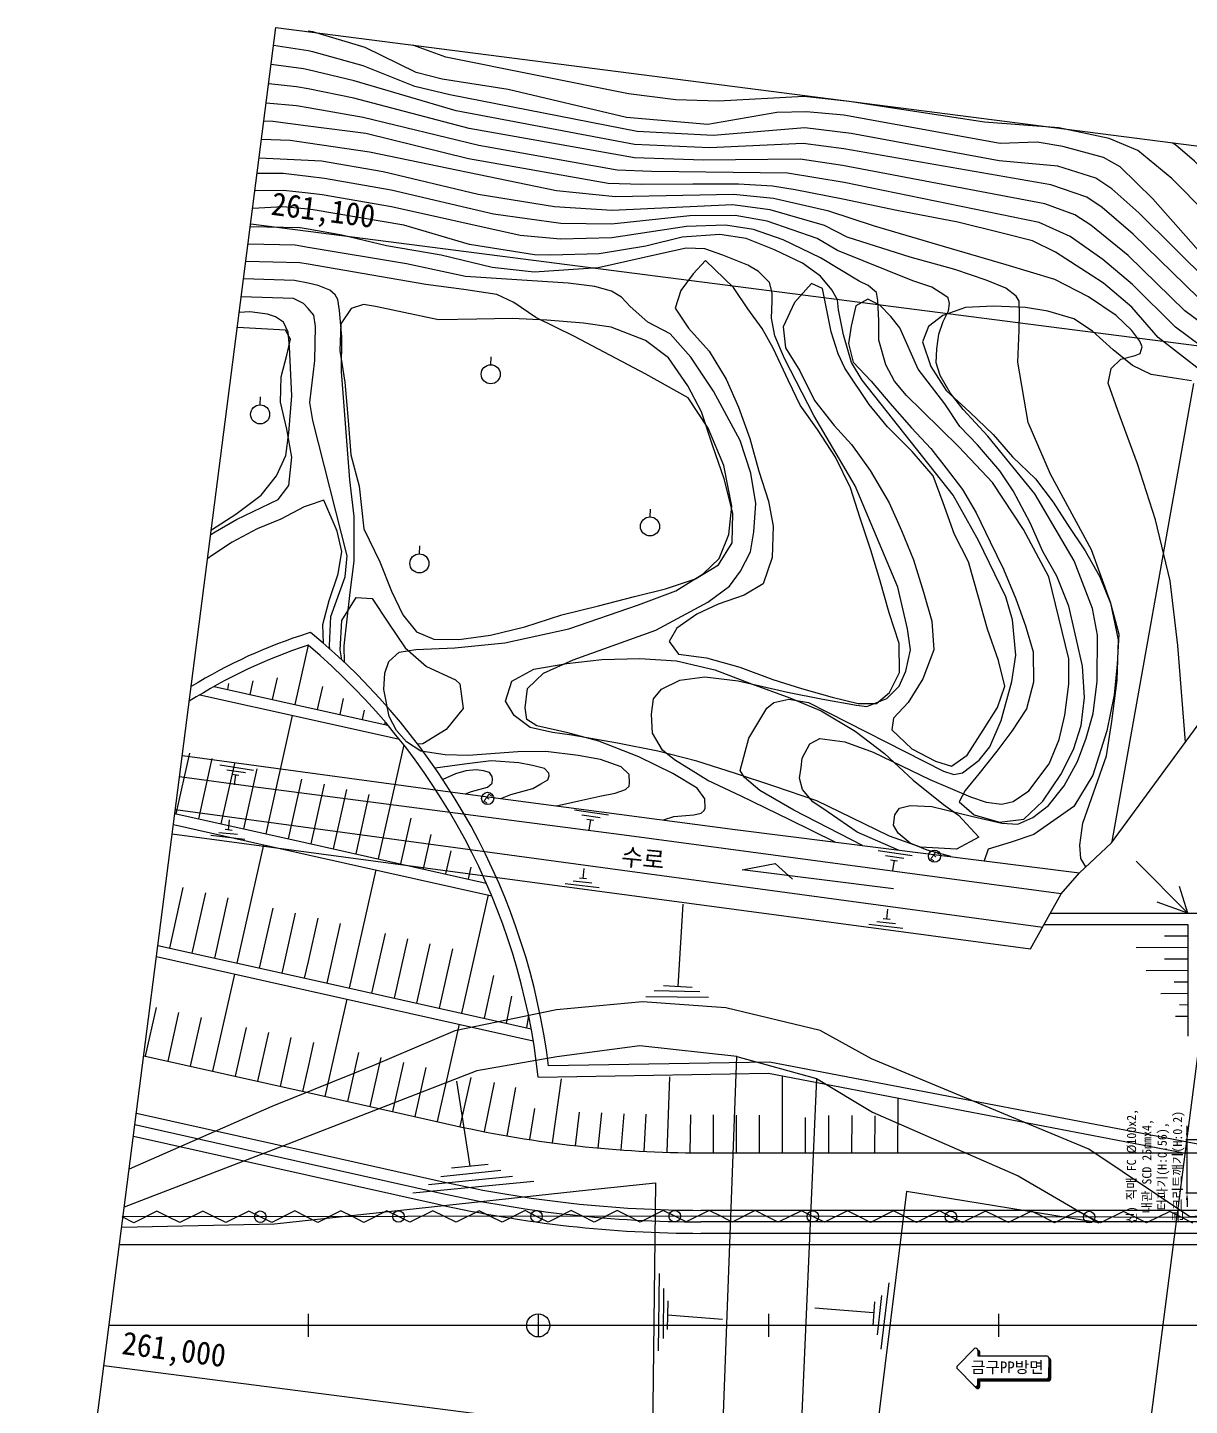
# Model space of a CAD drawing. Extents: x 57251 to 57712, y 491329 to 491527.
# Drawn here: x 57453.4 to 57554.3, y 491407.5 to 491527.3 of the extents above; entities that cross this region are included whole.
import ezdxf
from ezdxf.enums import TextEntityAlignment as Align

# ---------------------------------------------------------------- set-up
doc = ezdxf.new("R2010")
doc.units = 0
doc.header["$MEASUREMENT"] = 0
doc.layers.get('DEFPOINTS').update_dxf_attribs({"linetype": 'CONTINUOUS'})
for name, color, linetype in [('TZ-BASE', 253, 'CONTINUOUS'), ('TZ-SYMB', 2, 'CONTINUOUS'), ('TZ-TEXT', 6, 'CONTINUOUS')]:
    doc.layers.add(name, color=color, linetype=linetype)
doc.styles.get("Standard").update_dxf_attribs({"font": 'GulimChe.ttf'})
doc.styles.add('굴림', font='GulimChe.ttf')
doc.dimstyles.new('D200', dxfattribs={"dimscale": 0.2, "dimtxt": 3, "dimasz": 3, "dimexe": 0.5, "dimexo": 0.5, "dimgap": 0.5, "dimtad": 1, "dimdec": 0, "dimzin": 1, "dimdsep": 46, "dimlunit": 6, "dimtxsty": 'Standard', "dimcen": 1, "dimclrd": 1, "dimclre": 1, "dimclrt": 3, "dimadec": 0, "dimazin": 0, "dimtfac": 1, "dimtdec": 0, "dimtix": 1, "dimtmove": 2, "dimatfit": 3, "dimfxl": 0, "dimtvp": 2, "dimlwd": -1, "dimlwe": -1, "dimarcsym": 0})

# ---------------------------------------------------------------- blocks, each defined once
blk = doc.blocks.new('*D18')
at = {"layer": 'DEFPOINTS', "color": 0, "ltscale": 2}
for p in [(57554.11, 491430.62), (57576.53, 491430.62), (57569.5, 491425.99)]:
    blk.add_point(p, dxfattribs=at)
at = {"layer": 'TZ-TEXT', "color": 1, "ltscale": 2}
for p, q in [((57554.11, 491431.22), (57554.11, 491431.82)), ((57576.43, 491430.62), (57554.01, 491430.62)), ((57554.11, 491425.99), (57554.11, 491430.62)), ((57569.4, 491425.99), (57554.01, 491425.99)), ((57554.11, 491425.39), (57554.11, 491424.79))]:
    blk.add_line(p, q, dxfattribs=at)
for points in [[(57554.01, 491431.22), (57554.21, 491431.22), (57554.11, 491430.62)], [(57554.01, 491425.39), (57554.21, 491425.39), (57554.11, 491425.99)]]:
    blk.add_solid(points, dxfattribs=at)
at = {"layer": 'TZ-TEXT', "color": 3, "ltscale": 2, "insert": (57551.39, 491428.31), "char_height": 0.8, "attachment_point": 5, "rotation": 90}
blk.add_mtext('{\\C6;신) 직매 FC Ø100x2,\\P내관 SCD 25mmx4,\\P터파기(H:0.56),\\P콘크리트깨기(H:0.2)}', dxfattribs=at)

msp = doc.modelspace()

# ---------------------------------------------------------------- linework, layer by layer
at = {"layer": 'TZ-BASE'}
for p, q in [((57472.767, 491510.192), (57477.747, 491509.552)), ((57477.747, 491509.552), (57710.215, 491479.68)), ((57477.747, 491473.581), (57476.598, 491468.448)), ((57469.595, 491470.013), (57477.747, 491468.191)), ((57470.854, 491470.255), (57470.743, 491469.756)), ((57472.96, 491470.508), (57472.694, 491469.32)), ((57475.067, 491470.761), (57474.646, 491468.884)), ((57478.993, 491469.992), (57478.55, 491468.011)), ((57468.358, 491469.289), (57477.747, 491467.191)), ((57480.814, 491468.97), (57480.502, 491467.575)), ((57476.385, 491467.495), (57474.082, 491457.21)), ((57477.747, 491468.191), (57484.688, 491466.639)), ((57482.635, 491467.948), (57482.454, 491467.139)), ((57477.747, 491467.191), (57485.689, 491465.416)), ((57484.454, 491466.917), (57484.406, 491466.703)), ((57486.061, 491464.943), (57483.841, 491455.029)), ((57467.45, 491464.202), (57466.275, 491458.955)), ((57469.399, 491463.753), (57468.227, 491458.519)), ((57471.347, 491463.303), (57470.179, 491458.082)), ((57473.296, 491462.854), (57472.13, 491457.646)), ((57477.194, 491461.956), (57476.034, 491456.774)), ((57479.143, 491461.506), (57477.986, 491456.337)), ((57481.092, 491461.057), (57479.938, 491455.901)), ((57483.041, 491460.608), (57481.89, 491455.465)), ((57466.186, 491458.975), (57477.747, 491456.391)), ((57466.061, 491458.003), (57477.747, 491455.391)), ((57486.683, 491458.566), (57485.793, 491454.592)), ((57488.415, 491457.146), (57487.745, 491454.156)), ((57473.869, 491456.258), (57471.566, 491445.972)), ((57477.747, 491456.391), (57493.232, 491452.93)), ((57477.747, 491455.391), (57493.706, 491451.824)), ((57490.146, 491455.726), (57489.697, 491453.72)), ((57491.878, 491454.307), (57491.649, 491453.284)), ((57483.628, 491454.076), (57481.325, 491443.791)), ((57466.886, 491452.528), (57465.711, 491447.281)), ((57468.836, 491452.084), (57467.663, 491446.845)), ((57493.387, 491451.895), (57491.085, 491441.61)), ((57470.786, 491451.64), (57469.614, 491446.408)), ((57474.686, 491450.751), (57473.518, 491445.536)), ((57476.636, 491450.307), (57475.47, 491445.1)), ((57478.586, 491449.863), (57477.747, 491446.118)), ((57480.536, 491449.418), (57479.374, 491444.227)), ((57542.259, 491450.324), (57595.411, 491450.324)), ((57484.436, 491448.53), (57483.277, 491443.355)), ((57541.702, 491449.324), (57554.179, 491449.324)), ((57543.46, 491347.77), (57556.428, 491448.69)), ((57554.179, 491449.324), (57554.179, 491439.624)), ((57464.712, 491447.504), (57477.747, 491444.591)), ((57486.386, 491448.085), (57485.229, 491442.919)), ((57488.336, 491447.641), (57487.181, 491442.482)), ((57490.286, 491447.197), (57489.133, 491442.046)), ((57464.587, 491446.532), (57477.747, 491443.591)), ((57477.747, 491446.118), (57477.422, 491444.663)), ((57471.353, 491445.02), (57469.462, 491436.575)), ((57477.747, 491444.591), (57497.137, 491440.257)), ((57493.87, 491444.895), (57493.037, 491441.174)), ((57477.747, 491443.591), (57497.319, 491439.216)), ((57481.112, 491442.839), (57479.221, 491434.39)), ((57495.437, 491443.113), (57494.958, 491440.744)), ((57464.556, 491442.121), (57463.607, 491437.886)), ((57466.508, 491441.687), (57465.559, 491437.449)), ((57468.46, 491441.253), (57467.511, 491437.012)), ((57496.911, 491441.416), (57496.718, 491440.351)), ((57472.365, 491440.384), (57471.414, 491436.138)), ((57474.317, 491439.95), (57473.366, 491435.701)), ((57490.871, 491440.657), (57488.979, 491432.206)), ((57476.269, 491439.516), (57475.317, 491435.264)), ((57478.222, 491439.081), (57477.747, 491436.964)), ((57463.479, 491437.915), (57477.747, 491434.72)), ((57482.126, 491438.213), (57481.172, 491433.953)), ((57484.078, 491437.778), (57483.124, 491433.516)), ((57477.747, 491436.964), (57477.269, 491434.827)), ((57486.031, 491437.344), (57485.076, 491433.079)), ((57487.983, 491436.91), (57487.028, 491432.643)), ((57491.888, 491436.041), (57490.931, 491431.769)), ((57493.915, 491435.59), (57493.052, 491431.327)), ((57495.78, 491435.175), (57495.017, 491430.961)), ((57499.742, 491435.924), (57498.967, 491430.35)), ((57509.152, 491436.077), (57508.919, 491429.536)), ((57518.96, 491429.491), (57518.971, 491436.136)), ((57477.747, 491434.72), (57490.585, 491431.846)), ((57529.001, 491429.446), (57529.009, 491434.214)), ((57462.839, 491432.934), (57477.747, 491429.596)), ((57497.422, 491433.341), (57496.989, 491430.636)), ((57501.296, 491433.03), (57500.95, 491430.106)), ((57503.235, 491432.954), (57502.938, 491429.902)), ((57505.17, 491432.878), (57504.929, 491429.739)), ((57507.105, 491432.852), (57506.923, 491429.617)), ((57510.966, 491432.802), (57510.916, 491429.496)), ((57512.96, 491429.491), (57512.966, 491432.779)), ((57514.96, 491429.491), (57514.966, 491432.765)), ((57516.96, 491429.491), (57516.966, 491432.751)), ((57523.001, 491429.446), (57523.007, 491432.734)), ((57525.001, 491429.446), (57525.007, 491432.72)), ((57527.001, 491429.446), (57527.007, 491432.706)), ((57462.711, 491431.938), (57477.747, 491428.572)), ((57520.96, 491429.491), (57520.965, 491432.544)), ((57462.583, 491430.942), (57477.747, 491427.547)), ((57477.747, 491429.596), (57489.492, 491426.967)), ((57511.886, 491429.491), (57529.009, 491429.491)), ((57529.009, 491429.491), (57597.747, 491429.491)), ((57477.747, 491428.572), (57489.274, 491425.991)), ((57477.747, 491427.547), (57489.055, 491425.015)), ((57464.603, 491424.422), (57462.604, 491423.419)), ((57465.603, 491423.923), (57464.603, 491424.422)), ((57468.603, 491424.427), (57466.604, 491423.425)), ((57469.603, 491423.929), (57468.603, 491424.427)), ((57472.603, 491424.433), (57470.604, 491423.43)), ((57473.603, 491423.934), (57472.603, 491424.433)), ((57476.603, 491424.438), (57474.604, 491423.435)), ((57477.603, 491423.939), (57476.603, 491424.438)), ((57480.603, 491424.443), (57478.604, 491423.44)), ((57481.603, 491423.944), (57480.603, 491424.443)), ((57484.603, 491424.448), (57482.604, 491423.446)), ((57485.603, 491423.95), (57484.603, 491424.448)), ((57488.603, 491424.454), (57486.604, 491423.451)), ((57489.603, 491423.955), (57488.603, 491424.454)), ((57492.603, 491424.459), (57490.604, 491423.456)), ((57493.603, 491423.96), (57492.603, 491424.459)), ((57496.603, 491424.464), (57494.604, 491423.461)), ((57497.603, 491423.965), (57496.603, 491424.464)), ((57500.603, 491424.469), (57498.604, 491423.467)), ((57501.603, 491423.971), (57500.603, 491424.469)), ((57504.603, 491424.475), (57502.604, 491423.472)), ((57505.603, 491423.976), (57504.603, 491424.475)), ((57508.603, 491424.48), (57506.604, 491423.477)), ((57509.603, 491423.981), (57508.603, 491424.48)), ((57512.604, 491424.48), (57510.602, 491423.484)), ((57513.603, 491423.977), (57512.604, 491424.48)), ((57516.604, 491424.47), (57514.602, 491423.475)), ((57517.603, 491423.968), (57516.604, 491424.47)), ((57520.604, 491424.461), (57518.602, 491423.466)), ((57521.603, 491423.959), (57520.604, 491424.461)), ((57524.604, 491424.452), (57522.602, 491423.457)), ((57525.603, 491423.95), (57524.604, 491424.452)), ((57528.604, 491424.443), (57526.602, 491423.448)), ((57529.603, 491423.941), (57528.604, 491424.443)), ((57532.604, 491424.434), (57530.602, 491423.439)), ((57533.603, 491423.932), (57532.604, 491424.434)), ((57536.604, 491424.425), (57534.602, 491423.43)), ((57537.603, 491423.923), (57536.604, 491424.425)), ((57540.604, 491424.416), (57538.602, 491423.421)), ((57541.603, 491423.914), (57540.604, 491424.416)), ((57544.604, 491424.407), (57542.602, 491423.411)), ((57545.603, 491423.905), (57544.604, 491424.407)), ((57548.604, 491424.398), (57546.602, 491423.402)), ((57549.603, 491423.896), (57548.604, 491424.398)), ((57552.604, 491424.389), (57550.602, 491423.393)), ((57553.603, 491423.886), (57552.604, 491424.389)), ((57462.604, 491423.419), (57461.603, 491423.918)), ((57466.604, 491423.425), (57465.603, 491423.923)), ((57470.604, 491423.43), (57469.603, 491423.929)), ((57474.604, 491423.435), (57473.603, 491423.934)), ((57478.604, 491423.44), (57477.603, 491423.939)), ((57482.604, 491423.446), (57481.603, 491423.944)), ((57486.604, 491423.451), (57485.603, 491423.95)), ((57490.604, 491423.456), (57489.603, 491423.955)), ((57494.604, 491423.461), (57493.603, 491423.96)), ((57498.604, 491423.467), (57497.603, 491423.965)), ((57502.604, 491423.472), (57501.603, 491423.971)), ((57506.604, 491423.477), (57505.603, 491423.976)), ((57510.602, 491423.484), (57509.603, 491423.986)), ((57514.602, 491423.475), (57513.603, 491423.977)), ((57518.602, 491423.466), (57517.603, 491423.968)), ((57522.602, 491423.457), (57521.603, 491423.959)), ((57526.602, 491423.448), (57525.603, 491423.95)), ((57530.602, 491423.439), (57529.603, 491423.941)), ((57534.602, 491423.43), (57533.603, 491423.932)), ((57538.602, 491423.421), (57537.603, 491423.923)), ((57542.602, 491423.411), (57541.603, 491423.914)), ((57546.602, 491423.402), (57545.603, 491423.905)), ((57550.602, 491423.393), (57549.603, 491423.896)), ((57554.602, 491423.384), (57553.603, 491423.886)), ((57477.747, 491415.491), (57477.747, 491413.491)), ((57477.747, 491415.491), (57477.747, 491413.491)), ((57497.747, 491415.491), (57497.747, 491413.491)), ((57517.747, 491415.491), (57517.747, 491413.491)), ((57537.747, 491415.491), (57537.747, 491413.491)), ((57477.747, 491414.491), (57460.469, 491414.491)), ((57701.838, 491414.491), (57477.747, 491414.491)), ((57460.022, 491411.008), (57477.747, 491408.73)), ((57477.747, 491408.73), (57697.469, 491380.495))]:
    msp.add_line(p, q, dxfattribs=at)
for points in [[(57453.383, 491359.345), (57474.96, 491527.255), (57712.407, 491496.743), (57690.831, 491328.833)], [(57453.383, 491359.345), (57474.96, 491527.255), (57712.407, 491496.743), (57690.831, 491328.833)], [(57512.287, 491507.023), (57511.21, 491505.866), (57510.122, 491504.405), (57509.652, 491502.886), (57510.799, 491501.145), (57512.585, 491499.132), (57514.079, 491496.71), (57515.132, 491494.263), (57516.143, 491491.557), (57516.921, 491488.699), (57517.76, 491486.096), (57518.154, 491483.926), (57518.083, 491481.221), (57517.298, 491478.916), (57515.639, 491477.927), (57513.388, 491477.147), (57511.522, 491476.286), (57509.789, 491475.062), (57509.109, 491473.899), (57509.943, 491472.816), (57512.36, 491472.487), (57515.27, 491471.681), (57518.116, 491470.6), (57520.616, 491469.841), (57523.288, 491469.091), (57525.555, 491468.54), (57527.131, 491468.535), (57528.268, 491469.474), (57529.137, 491471.234), (57529.099, 491473.729), (57528.235, 491476.411), (57527.417, 491479.257), (57526.634, 491481.851), (57525.727, 491484.616), (57524.877, 491487.258), (57523.573, 491489.916), (57522.021, 491492.328), (57520.498, 491494.452), (57519.487, 491496.569), (57518.155, 491499.402), (57517.193, 491501.112), (57515.945, 491502.812), (57514.702, 491504.663)], [(57524.373, 491497.669), (57523.793, 491498.92), (57523.186, 491500.821), (57522.77, 491502.977), (57522.456, 491504.584), (57521.479, 491505.006), (57520.024, 491503.377), (57519.017, 491501.24), (57519.224, 491499.441), (57520.462, 491497.439), (57521.738, 491494.843), (57523.464, 491492.687), (57524.964, 491491.024), (57526.598, 491488.769), (57528.221, 491485.965), (57529.298, 491483.552), (57530.355, 491481.01), (57531.216, 491478.195), (57531.952, 491475.666), (57532.108, 491473.192), (57531.173, 491470.663), (57529.88, 491468.628), (57528.598, 491467.257), (57528.475, 491466.251), (57530.204, 491464.589), (57532.252, 491463.502), (57533.649, 491463.09), (57535.017, 491464.048), (57536.408, 491466.22), (57537.649, 491468.167), (57538.287, 491470.021), (57537.735, 491472.274), (57536.763, 491474.993), (57535.992, 491477.775), (57535.132, 491480.837), (57533.914, 491483.196), (57532.932, 491485.973), (57532.052, 491488.316), (57530.222, 491490.412), (57528.099, 491492.575), (57526.509, 491494.518)], [(57529.164, 491501.159), (57528.39, 491502.137), (57527.427, 491503.126), (57526.39, 491503.652), (57525.35, 491503.078), (57524.933, 491501.302), (57524.713, 491499.799), (57525.118, 491498.177), (57526.681, 491496.542), (57528.291, 491494.614), (57530.174, 491492.49), (57531.842, 491490.685), (57533.183, 491488.971), (57534.596, 491487.113), (57535.79, 491485.08), (57537.004, 491482.57), (57538.164, 491480.201), (57539.233, 491477.619), (57540.075, 491475.281), (57540.739, 491473.01), (57540.776, 491470.384), (57540.178, 491468.067), (57538.879, 491466.11), (57537.58, 491464.399), (57536.031, 491462.425), (57534.85, 491460.98), (57534.311, 491459.983), (57535.63, 491458.843), (57537.829, 491458.225), (57539.921, 491458.481), (57541.596, 491460.055), (57543.141, 491462.354), (57544.247, 491464.532), (57544.924, 491466.627), (57545.194, 491469.034), (57545.024, 491471.776), (57544.482, 491474.217), (57543.84, 491476.978), (57542.793, 491479.576), (57541.579, 491481.726), (57540.479, 491484.237), (57539.021, 491486.995), (57537.836, 491488.741), (57535.897, 491490.988), (57534.369, 491492.6), (57533.07, 491494.572), (57530.755, 491497.563)], [(57483.6, 491503.016), (57482.581, 491503.18), (57481.501, 491502.838), (57480.589, 491501.522), (57480.522, 491499.197), (57480.954, 491496.431), (57481.223, 491493.122), (57481.466, 491490.121), (57482.191, 491487.404), (57482.604, 491483.692), (57483.994, 491480.849), (57485.007, 491478.275), (57485.992, 491476.238), (57487.159, 491474.742), (57488.674, 491474.12), (57490.851, 491474.077), (57493.61, 491474.473), (57496.593, 491475.192), (57499.795, 491476.22), (57502.996, 491477.001), (57506.11, 491477.833), (57508.816, 491478.483), (57511.403, 491479.344), (57513.404, 491480.581), (57514.603, 491482.498), (57514.649, 491485.054), (57513.892, 491488.042), (57512.92, 491490.875), (57511.937, 491493.88), (57510.741, 491496.141), (57509.078, 491498.572), (57507.075, 491500.068), (57504.071, 491501.232), (57501.676, 491501.576), (57498.508, 491501.835), (57495.473, 491501.977), (57492.427, 491501.93), (57489.095, 491501.874)], [(57536.025, 491456.919), (57534.093, 491455.878), (57530.947, 491456.039), (57528.271, 491456.998), (57524.994, 491458.602), (57521.944, 491460.076), (57518.215, 491461.337), (57514.899, 491462.454), (57511.534, 491463.504), (57508.124, 491464.39), (57504.645, 491465.078), (57500.672, 491465.769), (57498.985, 491466.019), (57497.039, 491466.443), (57495.648, 491467.482), (57494.899, 491468.741), (57495.442, 491470.477), (57497.355, 491471.52), (57500.222, 491471.993), (57503.278, 491472.341), (57506.561, 491472.444), (57509.756, 491472.238), (57513.086, 491471.441), (57516.276, 491470.248), (57519.61, 491469.013), (57522.337, 491467.895), (57525.282, 491466.115), (57527.82, 491464.172), (57530.321, 491461.873), (57532.944, 491459.745), (57534.26, 491458.833)]]:
    msp.add_lwpolyline(points, close=True, dxfattribs=at)
for points in [[(57555.544, 491507.405), (57551.15, 491512.381), (57548.307, 491515.151), (57546.847, 491515.97), (57543.322, 491516.922), (57541.082, 491517.293), (57537.864, 491517.175), (57524.286, 491519.647), (57521.042, 491519.942), (57518.486, 491519.871), (57512.486, 491518.842), (57505.422, 491519.448), (57495.141, 491521.887), (57489.412, 491522.761), (57487.136, 491523.354), (57482.712, 491525.517), (57478.176, 491526.873), (57477.747, 491526.949)], [(57477.747, 491525.221), (57474.761, 491525.707)], [(57556.073, 491505.089), (57549.924, 491511.161), (57547.576, 491513.257), (57546.194, 491514.165), (57542.893, 491515.218), (57537.776, 491515.675), (57524.937, 491518.063), (57520.9, 491518.541), (57512.949, 491517.878), (57506.334, 491518.22), (57490.07, 491521.412), (57487.017, 491522.146), (57482.543, 491523.917), (57478.162, 491525.154), (57477.747, 491525.221)], [(57558.8, 491508.072), (57552.793, 491514.152), (57549.845, 491516.563), (57547.355, 491517.629), (57542.982, 491518.546), (57536.527, 491519.04), (57524.763, 491520.844), (57520.849, 491521.263), (57513.417, 491520.851), (57509.714, 491520.971), (57505.581, 491521.502), (57489.707, 491524.68), (57486.839, 491525.728)], [(57477.747, 491523.576), (57477.345, 491523.669), (57474.547, 491524.041)], [(57555.118, 491503.773), (57549.424, 491509.308), (57546.735, 491511.611), (57545.403, 491512.508), (57542.292, 491513.591), (57524.296, 491516.718), (57520.755, 491517.182), (57512.624, 491516.801), (57506.121, 491517.084), (57490.613, 491520.022), (57481.765, 491522.638), (57477.747, 491523.576)], [(57477.747, 491521.918), (57476.761, 491522.114), (57474.332, 491522.369)], [(57568.294, 491483.068), (57564.241, 491489.399), (57564.008, 491490.202), (57563.915, 491490.992), (57564.235, 491491.971), (57564.776, 491492.777), (57564.831, 491493.207), (57564.768, 491493.847), (57564.261, 491494.447), (57562.841, 491495.504), (57561.559, 491496.495), (57558.497, 491499.265), (57553.914, 491502.646), (57548.983, 491507.455), (57545.743, 491510.089), (57544.364, 491510.971), (57541.763, 491511.951), (57524.181, 491515.281), (57520.508, 491515.834), (57512.083, 491515.741), (57506.11, 491515.934), (57491.758, 491518.495), (57481.739, 491521.125), (57477.747, 491521.918)], [(57477.747, 491520.291), (57476.757, 491520.464), (57474.114, 491520.676)], [(57567.322, 491482.631), (57562.491, 491489.207), (57561.551, 491490.761), (57561.117, 491491.546), (57560.97, 491492.294), (57560.855, 491493.669), (57560.846, 491494.351), (57560.727, 491494.561), (57560.077, 491495.179), (57557.591, 491497.45), (57556.622, 491498.621), (57553.105, 491501.222), (57549.369, 491504.932), (57546.805, 491507.095), (57543.96, 491509.098), (57541.258, 491510.31), (57524.316, 491513.793), (57519.416, 491514.592), (57507.574, 491514.746), (57504.595, 491514.878), (57492.585, 491517.017), (57482.547, 491519.453), (57477.747, 491520.291)], [(57477.747, 491518.696), (57474.689, 491519.096), (57473.914, 491519.118)], [(57555.485, 491497.326), (57551.599, 491500.316), (57549.316, 491502.947), (57546.867, 491505.034), (57545.785, 491505.742), (57542.692, 491507.729), (57540.697, 491508.714), (57538.065, 491509.383), (57534.211, 491510.343), (57528.906, 491511.356), (57524.196, 491512.359), (57520.056, 491513.156), (57518.108, 491513.472), (57515.148, 491513.654), (57511.169, 491513.635), (57506.724, 491513.61), (57503.821, 491513.718), (57495.978, 491515.086), (57491.693, 491515.836), (57482.765, 491518.04), (57477.747, 491518.696)], [(57477.747, 491517.207), (57476.203, 491517.435), (57473.71, 491517.532)], [(57553.972, 491465.176), (57553.317, 491473.557), (57552.653, 491479.192), (57551.376, 491484.497), (57549.796, 491489.352), (57548.105, 491493.976), (57547.269, 491496.369), (57547.515, 491497.643), (57548.351, 491498.433), (57549.617, 491498.76), (57550.05, 491498.949), (57550.202, 491499.501), (57550.023, 491500.014), (57549.323, 491500.92), (57547.942, 491502.24), (57545.538, 491503.854), (57542.63, 491505.371), (57538.387, 491506.65), (57532.96, 491508.245), (57526.962, 491509.999), (57522.98, 491511.305), (57518.18, 491512.413), (57514.725, 491512.747), (57504.457, 491512.538), (57499.333, 491513.068), (57483.079, 491516.422), (57477.747, 491517.207)], [(57595.872, 491475.196), (57591.354, 491482.71), (57587.207, 491488.255), (57583.802, 491493.557), (57583.626, 491494.078), (57583.087, 491495.673), (57582.72, 491496.595), (57582.375, 491497.32), (57581.54, 491498.01), (57579.977, 491499.086), (57578.645, 491499.695), (57576.639, 491500.755), (57572.772, 491501.857), (57570.268, 491502.919), (57567.632, 491504.418), (57560.375, 491509.845), (57554.756, 491515.655), (57553.104, 491517.07), (57552.81, 491517.251)], [(57477.747, 491515.699), (57473.503, 491515.915)], [(57545.329, 491454.346), (57544.899, 491455.052), (57544.802, 491456.207), (57545.05, 491458.134), (57547.108, 491463.99), (57547.57, 491466.95), (57548.035, 491470.563), (57548.157, 491474.057), (57547.505, 491477.242), (57545.814, 491481.866), (57542.251, 491488.444), (57540.298, 491492.939), (57539.423, 491498.193), (57539.532, 491500.954), (57539.568, 491502.5), (57539.531, 491503.484), (57539.261, 491503.926), (57538.37, 491504.612), (57536.665, 491505.321), (57533.927, 491506.244), (57530.064, 491507.312), (57524.593, 491509.049), (57522.607, 491510.068), (57517.883, 491511.424), (57514.632, 491511.85), (57504.161, 491511.353), (57499.17, 491511.669), (57492.523, 491512.758), (57484.276, 491514.717), (57478.924, 491515.639), (57477.747, 491515.699)], [(57477.747, 491514.319), (57475.595, 491514.572), (57473.331, 491514.582)], [(57533.588, 491455.221), (57531.525, 491455.791), (57530.051, 491456.389), (57529.02, 491457.256), (57528.62, 491457.96), (57528.734, 491458.843), (57529.138, 491459.444), (57530.062, 491459.652), (57531.93, 491459.575), (57535.492, 491458.709), (57538.03, 491458.138), (57539.406, 491458.043), (57540.703, 491458.611), (57542.062, 491459.66), (57543.424, 491461.362), (57544.596, 491463.497), (57545.346, 491465.522), (57545.946, 491467.649), (57546.307, 491470.459), (57546.331, 491474.455), (57545.897, 491476.795), (57544.304, 491480.917), (57540.89, 491486.742), (57536.8, 491491.756), (57534.649, 491494.073), (57533.529, 491495.523), (57532.66, 491497.022), (57532.313, 491498.127), (57532.387, 491499.342), (57532.552, 491500.627), (57532.937, 491501.72), (57533.382, 491502.642), (57533.465, 491503.284), (57533.366, 491503.786), (57533.066, 491503.988), (57531.933, 491504.705), (57530.288, 491505.243), (57523.76, 491507.874), (57521.976, 491508.933), (57517.635, 491510.42), (57514.852, 491510.923), (57510.926, 491510.911), (57504.105, 491510.162), (57499.709, 491510.228), (57493.861, 491511.035), (57484.97, 491513.12), (57479.189, 491514.149), (57477.747, 491514.319)], [(57477.747, 491512.866), (57475.627, 491513.11), (57473.138, 491513.079)], [(57529.034, 491455.795), (57525.441, 491457.361), (57522.944, 491459.077), (57521.591, 491459.985), (57520.7, 491461.055), (57520.459, 491462.041), (57520.58, 491462.98), (57520.682, 491463.775), (57521.355, 491465.01), (57522.225, 491465.486), (57524.393, 491465.208), (57526.848, 491464.305), (57531.756, 491461.911), (57535.312, 491460.426), (57536.648, 491459.96), (57538.021, 491459.784), (57539.007, 491460.024), (57540.375, 491460.95), (57542.146, 491463.294), (57543.002, 491465.387), (57543.498, 491467.527), (57543.841, 491470.2), (57543.831, 491472.405), (57542.102, 491479.531), (57539.911, 491483.632), (57537.204, 491487.726), (57534.295, 491490.817), (57531.098, 491493.946), (57529.729, 491495.297), (57528.712, 491496.529), (57527.939, 491497.951), (57527.332, 491500.085), (57527.329, 491501.775), (57527.262, 491503.546), (57527.129, 491504.225), (57526.399, 491504.833), (57525.641, 491505.224), (57522.273, 491507.247), (57519.023, 491508.807), (57516.444, 491509.718), (57514.003, 491510.096), (57510.631, 491509.972), (57504.155, 491508.976), (57499.684, 491508.861), (57496.176, 491509.183), (57484.991, 491511.672), (57478.988, 491512.724), (57477.747, 491512.866)], [(57477.747, 491511.464), (57475.561, 491511.689), (57472.941, 491511.548)], [(57525.913, 491456.188), (57519.941, 491459.268), (57516.995, 491460.976), (57515.664, 491462.088), (57515.294, 491462.717), (57516.03, 491465.502), (57517.598, 491468.12), (57518.204, 491468.608), (57519.513, 491468.894), (57521.215, 491468.621), (57532.948, 491462.644), (57533.855, 491462.361), (57534.616, 491462.493), (57536.057, 491463.597), (57536.979, 491464.767), (57537.957, 491467.047), (57538.878, 491470.448), (57539.252, 491472.718), (57538.952, 491475.806), (57538.371, 491477.808), (57536.008, 491482.682), (57533.798, 491486.613), (57525.875, 491496.625), (57524.955, 491498.145), (57524.27, 491500.552), (57523.82, 491502.731), (57523.734, 491503.604), (57523.247, 491504.461), (57522.273, 491505.647), (57520.695, 491506.778), (57518.26, 491507.952), (57515.801, 491508.931), (57513.527, 491509.289), (57510.248, 491509.048), (57507.097, 491508.26), (57503.034, 491507.589), (57498.849, 491507.476), (57497.425, 491507.514), (57491.775, 491508.42), (57486.082, 491510.092), (57478.198, 491511.418), (57477.747, 491511.464)], [(57477.747, 491509.734), (57477.055, 491509.854), (57472.735, 491509.939)], [(57523.54, 491456.487), (57519.618, 491458.422), (57515.385, 491460.464), (57512.493, 491461.835), (57509.584, 491463.635), (57508.551, 491464.481), (57507.67, 491465.95), (57507.596, 491467.6), (57507.768, 491468.934), (57508.447, 491469.774), (57510.047, 491470.567), (57512.225, 491470.858), (57515.103, 491470.488), (57519.401, 491469.508), (57522.463, 491468.9), (57525.393, 491468.381), (57526.305, 491468.264), (57528.037, 491468.969), (57529.103, 491470.045), (57529.695, 491471.324), (57530.079, 491473.201), (57529.813, 491475.018), (57528.992, 491478.62), (57525.274, 491487.444), (57521.704, 491493.539), (57519.132, 491498.506), (57518.313, 491500.466), (57518.011, 491502.003), (57518.06, 491503.495), (57518.08, 491504.206), (57517.837, 491505.093), (57516.893, 491506.071), (57515.964, 491506.618), (57513.79, 491507.468), (57512.22, 491508.026), (57510.588, 491508.094), (57508.383, 491507.592), (57502.945, 491506.365), (57497.404, 491506.007), (57493.745, 491506.405), (57489.316, 491507.474), (57484.57, 491508.298), (57480.693, 491509.224), (57477.747, 491509.734)], [(57477.747, 491508.157), (57476.627, 491508.345), (57472.541, 491508.429)], [(57508.623, 491458.406), (57509.524, 491458.721), (57511.253, 491458.855), (57511.912, 491458.984), (57512.159, 491459.238), (57512.256, 491459.44), (57512.215, 491460.23), (57511.551, 491461.171), (57509.431, 491462.442), (57506.478, 491463.892), (57503.015, 491465.264), (57500.322, 491465.967), (57497.621, 491466.599), (57496.762, 491467.138), (57496.608, 491468.156), (57496.824, 491469.841), (57498.207, 491471.161), (57500.783, 491472.328), (57507.964, 491474.901), (57512.484, 491477.317), (57514.376, 491478.714), (57515.329, 491480.019), (57516.186, 491481.692), (57516.482, 491483.437), (57516.657, 491485.912), (57516.209, 491488.538), (57515.289, 491491.367), (57512.986, 491495.658), (57511.012, 491498.622), (57509.202, 491500.638), (57507.265, 491501.672), (57505.725, 491503.011), (57504.973, 491503.821), (57504.114, 491504.36), (57502.667, 491504.76), (57500.351, 491505.057), (57491.434, 491505.632), (57486.294, 491506.721), (57477.747, 491508.157)], [(57477.747, 491506.695), (57477.05, 491506.814), (57472.347, 491506.92)], [(57499.326, 491459.638), (57501.277, 491460.066), (57503.113, 491460.472), (57504.43, 491460.731), (57505.327, 491461.043), (57505.653, 491461.358), (57505.689, 491461.639), (57505.639, 491462.359), (57504.939, 491463.02), (57503.168, 491463.675), (57501.211, 491463.998), (57498.403, 491464.359), (57495.972, 491464.314), (57491.652, 491464.014), (57489.659, 491464.056), (57487.562, 491464.396), (57486.31, 491465.199), (57485.435, 491466.168), (57484.807, 491467.39), (57484.324, 491469.735), (57484.434, 491471.148), (57484.78, 491472.173), (57485.669, 491472.986), (57487.127, 491473.227), (57490.498, 491473.364), (57494.836, 491473.806), (57500.415, 491475.015), (57506.461, 491477.092), (57509.687, 491478.318), (57512.089, 491479.793), (57513.471, 491481.113), (57514.313, 491483.217), (57514.558, 491485.682), (57513.868, 491489.195), (57512.501, 491492.438), (57510.772, 491495.086), (57507.109, 491497.126), (57500.897, 491500.421), (57497.54, 491502.065), (57495.64, 491503.38), (57494.159, 491504.069), (57491.29, 491504.509), (57487.99, 491504.933), (57477.747, 491506.695)], [(57477.747, 491505.038), (57476.563, 491505.286), (57472.155, 491505.424)], [(57480.911, 491472.098), (57480.887, 491473.529), (57481.412, 491478.17), (57481.763, 491480.907), (57481.759, 491484.76), (57481.384, 491487.948), (57480.67, 491497.385), (57480.698, 491500.377), (57480.495, 491502.686), (57480.331, 491503.635), (57480.096, 491504.022), (57479.649, 491504.436), (57478.632, 491504.852), (57477.747, 491505.038)], [(57477.747, 491502.843), (57477.367, 491503.281), (57476.488, 491503.725), (57471.953, 491503.857)], [(57469.351, 491483.61), (57471.466, 491484.988), (57473.68, 491486.632), (57475.009, 491488.316), (57475.827, 491490.065), (57476.08, 491492.035), (57476.347, 491495.264), (57476.152, 491499.516), (57476.019, 491500.794), (57475.611, 491501.663), (57474.928, 491502.121), (57474.217, 491502.361), (57472.685, 491502.558), (57471.778, 491502.495)], [(57479.629, 491473.275), (57479.609, 491473.54), (57479.735, 491476.079), (57480.982, 491479.527), (57481.162, 491481.349), (57478.159, 491493.107), (57477.905, 491494.686), (57478.338, 491498.318), (57478.389, 491501.284), (57478.248, 491502.266), (57477.747, 491502.843)], [(57554.505, 491496.565), (57553.375, 491496.745), (57551.005, 491497.123), (57549.38, 491497.895), (57547.7, 491499.265), (57545.904, 491500.862), (57544.274, 491501.958), (57542.023, 491502.601), (57540.081, 491502.93), (57537.29, 491503.053), (57534.862, 491502.946), (57532.909, 491502.251), (57531.655, 491501.293), (57531.118, 491499.954), (57531.858, 491497.804), (57533.197, 491495.73), (57535.248, 491493.827), (57537.256, 491491.892), (57538.963, 491489.968), (57540.934, 491488.039), (57542.473, 491486.027), (57543.72, 491484.08), (57545.272, 491481.782), (57546.545, 491479.528), (57547.474, 491477.253), (57548.18, 491474.539), (57548.031, 491471.942), (57547.775, 491469.267), (57547.144, 491466.14), (57545.94, 491462.287), (57544.276, 491459.59), (57540.79, 491457.145), (57538.843, 491456.488), (57536.843, 491455.858), (57536.478, 491454.857)], [(57469.298, 491483.198), (57469.692, 491483.453), (57471.534, 491484.527), (57473.692, 491485.551), (57475.15, 491486.247), (57476.085, 491487.466), (57476.328, 491489.934), (57475.916, 491492.355), (57475.361, 491494.703), (57475.426, 491496.895), (57475.9, 491498.795), (57476.217, 491500.187), (57475.792, 491500.977), (57471.611, 491501.192)], [(57493.638, 491497.96), (57493.653, 491498.644)], [(57547.621, 491456.542), (57554.703, 491496.338)], [(57473.605, 491494.475), (57473.619, 491495.159)], [(57477.747, 491485.737), (57477.406, 491485.622), (57475.373, 491484.541), (57473.337, 491483.689), (57471.162, 491482.555), (57469.357, 491481.361), (57469.032, 491481.122)], [(57479.082, 491473.755), (57479.039, 491475.391), (57479.583, 491477.489), (57480.369, 491479.795), (57480.676, 491481.72), (57480.275, 491483.493), (57479.131, 491486.202), (57477.747, 491485.737)], [(57507.475, 491484.739), (57507.489, 491485.423)], [(57466.833, 491464.014), (57490.096, 491460.861), (57514.859, 491457.58), (57544.765, 491453.814), (57547.543, 491456.435), (57565.574, 491480.95), (57567.109, 491482.534), (57569.852, 491483.77), (57578.333, 491485.037), (57585.782, 491484.204), (57594.546, 491476.551), (57597.823, 491473.203), (57603.696, 491466.708), (57603.931, 491458.886), (57603.013, 491454.838), (57604.211, 491453.469), (57609.319, 491452.763), (57617.782, 491450.319)], [(57487.44, 491481.529), (57487.454, 491482.213)], [(57480.684, 491472.311), (57480.529, 491473.179), (57480.671, 491475.739), (57481.918, 491477.724), (57483.309, 491477.635), (57484.737, 491475.508), (57486.2, 491473.376), (57488.046, 491471.733), (57490.561, 491470.591), (57490.942, 491470.245), (57491.226, 491468.093), (57489.755, 491466.257), (57487.735, 491465.022), (57487.292, 491464.982)], [(57470.076, 491463.199), (57473.011, 491462.748)], [(57470.693, 491462.761), (57472.307, 491462.535)], [(57494.493, 491460.278), (57495.353, 491460.613), (57497.277, 491461.15), (57497.972, 491461.56), (57498.588, 491461.909), (57498.703, 491462.251), (57498.66, 491462.471), (57498.284, 491462.876), (57497.249, 491463.152), (57496.065, 491463.375), (57493.66, 491463.541), (57491.342, 491463.269), (57488.799, 491462.899)], [(57491.421, 491460.685), (57491.956, 491460.886), (57493.34, 491461.253), (57493.731, 491461.599), (57493.775, 491461.94), (57493.757, 491462.19), (57493.503, 491462.519), (57492.979, 491462.686), (57492.346, 491462.767), (57491.444, 491462.685), (57490.566, 491462.402), (57489.466, 491461.912)], [(57543.19, 491451.995), (57505.655, 491457.016), (57472.991, 491461.284), (57466.595, 491462.161)], [(57471.143, 491462.381), (57471.75, 491462.289)], [(57471.446, 491462.335), (57471.322, 491461.464)], [(57466.231, 491459.329), (57501.646, 491454.51), (57541.572, 491449.091)], [(57500.909, 491459.292), (57503.844, 491458.841)], [(57470.847, 491457.53), (57470.94, 491458.405)], [(57501.526, 491458.854), (57503.14, 491458.628)], [(57501.976, 491458.474), (57502.584, 491458.383)], [(57502.279, 491458.428), (57502.156, 491457.557)], [(57465.958, 491457.204), (57498.093, 491452.878), (57540.526, 491447.213), (57543.19, 491451.995), (57544.765, 491453.814)], [(57472.247, 491456.715), (57469.297, 491457.062)], [(57471.614, 491457.131), (57469.993, 491457.3)], [(57471.152, 491457.495), (57470.541, 491457.565)], [(57527.29, 491455.764), (57530.226, 491455.313)], [(57501.646, 491453.321), (57501.739, 491454.196)], [(57528.604, 491452.417), (57515.465, 491454.085), (57518.334, 491454.62), (57519.828, 491453.269)], [(57527.907, 491455.326), (57529.522, 491455.1)], [(57528.357, 491454.946), (57528.965, 491454.855)], [(57528.66, 491454.901), (57528.537, 491454.029)], [(57502.413, 491452.922), (57500.792, 491453.091)], [(57501.951, 491453.286), (57501.34, 491453.356)], [(57503.045, 491452.506), (57500.096, 491452.853)], [(57509.917, 491443.949), (57510.339, 491451.082)], [(57528.027, 491449.793), (57528.12, 491450.668)], [(57528.795, 491449.394), (57527.173, 491449.563)], [(57528.332, 491449.758), (57527.721, 491449.828)], [(57529.427, 491448.978), (57526.477, 491449.325)], [(57593.12, 491446.885), (57597.342, 491442.629), (57598.343, 491438.908), (57592.091, 491437.281), (57596.583, 491440.129), (57596.037, 491441.511), (57592.207, 491444.641), (57586.681, 491445.219), (57575.224, 491442.831), (57569.987, 491437.921), (57565.79, 491429.208), (57564.726, 491426.813), (57560.258, 491424.332), (57554.354, 491423.915), (57545.581, 491429.808), (57526.695, 491437.657), (57522.227, 491440.12), (57514.045, 491442.093), (57506.805, 491442.603), (57499.339, 491441.907), (57490.496, 491440.083), (57483.434, 491437.088), (57474.603, 491433.521), (57462.215, 491428.077)], [(57507.817, 491443.578), (57511.795, 491443.491)], [(57508.624, 491444.025), (57511.127, 491443.878)], [(57507.093, 491443.076), (57512.553, 491443.015)], [(57514.989, 491437.854), (57506.582, 491438.778), (57499.368, 491437.824), (57492.407, 491436.612), (57475.092, 491429.886), (57461.79, 491424.763)], [(57513.673, 491402.194), (57514.989, 491437.854), (57521.928, 491435.935), (57520.385, 491400.9)], [(57526.46, 491435.72), (57517.834, 491437.372), (57498.642, 491437.06)], [(57491.84, 491428.315), (57490.683, 491435.713)], [(57521.928, 491435.935), (57526.789, 491433.011), (57539.438, 491427.485), (57546.447, 491423.394), (57529.734, 491426.129), (57526.466, 491399.737), (57535.469, 491400.345)], [(57494.506, 491427.941), (57489.3, 491427.409)], [(57493.408, 491428.467), (57490.207, 491428.156)], [(57461.566, 491423.023), (57474.833, 491423.316), (57502.103, 491426.262), (57507.937, 491426.886), (57507.656, 491402.634), (57458.97, 491402.209)], [(57497.364, 491426.983), (57486.866, 491425.97)], [(57495.513, 491427.426), (57488.208, 491426.706)], [(57597.747, 491424.491), (57511.886, 491424.491)], [(57581.043, 491423.491), (57511.886, 491423.491)], [(57581.044, 491422.491), (57511.886, 491422.491)], [(57477.747, 491421.491), (57461.369, 491421.491)], [(57643.523, 491421.491), (57477.747, 491421.491)], [(57508.245, 491419.006), (57508.167, 491412.296)], [(57508.644, 491417.687), (57508.587, 491413.364)], [(57527.554, 491417.105), (57527.2, 491413.664)], [(57528.198, 491418.18), (57527.521, 491412.425)], [(57509.008, 491416.634), (57508.957, 491414.132)], [(57526.885, 491415.586), (57521.771, 491415.981)], [(57526.953, 491416.554), (57526.805, 491414.444)], [(57508.984, 491415.421), (57513.758, 491415.037)]]:
    msp.add_lwpolyline(points, dxfattribs=at)
for points in [[(57477.747, 491474.63, 0.061712), (57467.602, 491469.999, 0.061712)], [(57477.747, 491474.63, 0.061712), (57467.602, 491469.999, 0.061712)], [(57558.991, 491429.491), (57517.834, 491437.372), (57498.642, 491437.06, 0.1916301), (57477.967, 491474.699, 0.0012708), (57477.747, 491474.63)], [(57477.747, 491473.581, 0.0645329), (57467.437, 491468.715, 0.0645329)], [(57553.674, 491429.491), (57517.747, 491436.371), (57497.776, 491436.045), (57497.747, 491436.098, 0.1930017), (57477.747, 491473.581)]]:
    msp.add_lwpolyline(points, format="xyb", dxfattribs=at)
at = {"layer": 'TZ-BASE', "flags": 128}
for points in [[(57554.179, 491450.324), (57549.679, 491454.824)], [(57554.179, 491450.324), (57553.464, 491452.613)], [(57554.179, 491450.324), (57551.508, 491451.265)], [(57554.179, 491448.324), (57552.156, 491448.324)], [(57554.179, 491447.324), (57549.679, 491447.304)], [(57554.179, 491446.324), (57552.156, 491446.324)], [(57554.179, 491445.324), (57550.549, 491445.308)], [(57554.179, 491444.324), (57552.992, 491444.313)], [(57554.179, 491443.324), (57551.823, 491443.314)], [(57554.179, 491442.324), (57553.469, 491442.332)], [(57554.179, 491441.324), (57553.096, 491441.319)], [(57596.622, 491424.991), (57596.623, 491423.789), (57511.079, 491423.983), (57461.681, 491423.918)]]:
    msp.add_lwpolyline(points, dxfattribs=at)
at = {"layer": 'TZ-BASE'}
for centre, radius in [((57493.621, 491497.133), 0.828), ((57473.587, 491493.647), 0.828), ((57507.457, 491483.912), 0.828), ((57487.422, 491480.701), 0.828), ((57493.354, 491460.28), 0.529), ((57532.168, 491455.258), 0.529), ((57473.603, 491423.934), 0.5), ((57485.603, 491423.95), 0.5), ((57497.603, 491423.965), 0.5), ((57509.603, 491423.981), 0.5), ((57521.603, 491423.959), 0.5), ((57533.603, 491423.932), 0.5), ((57545.603, 491423.905), 0.5), ((57497.747, 491414.491), 1)]:
    msp.add_circle(centre, radius, dxfattribs=at)
for radius in [97.5, 102.5, 103.5, 104.5]:
    msp.add_arc((57511.886, 491526.991), radius, 257.38036, 270, dxfattribs=at)

# ---------------------------------------------------------------- texts
at = {"layer": 'TZ-BASE', "style": '굴림'}
for s, p in [('261,100', (57474.466, 491510.999)), ('261,000', (57461.497, 491412.013))]:
    msp.add_text(s, height=2, rotation=352.67756, dxfattribs=at).set_placement(p)
at = {"layer": 'TZ-BASE'}
for s, height, rotation, p in [('E', 0.825, 324.36101, (57493.118, 491459.942)), ('수로', 1.5, 354.51967, (57506.769, 491454.329)), ('E', 0.825, 324.36101, (57531.933, 491454.92))]:
    msp.add_text(s, height=height, rotation=rotation, dxfattribs=at).set_placement(p, align=Align.CENTER)

# ---------------------------------------------------------------- dimensions: what is measured, and where the dimension line sits
at = {"layer": 'TZ-TEXT', "ltscale": 2}
dim = msp.add_linear_dim(base=(57554.105, 491430.621), p1=(57569.497, 491425.991), p2=(57576.529, 491430.621), angle=90, text='{\\C6;신) 직매 FC Ø100x2,\\P내관 SCD 25mmx4,\\P터파기(H:0.56),\\P콘크리트깨기(H:0.2)}', dimstyle='D200', override={"dimtxt": 4}, dxfattribs=at)
dim.commit()
dim.dimension.update_dxf_attribs({"geometry": '*D18', "text_midpoint": (57551.394, 491428.306)})

# ---------------------------------------------------------------- next in the draw order: wipeouts: each hides what was drawn before it
msp.add_wipeout([(57535.946, 491411.841), (57541.897, 491411.84), (57541.96, 491411.83), (57541.997, 491411.813), (57542.031, 491411.788), (57542.056, 491411.759), (57542.077, 491411.722), (57542.088, 491411.686), (57542.093, 491411.645), (57542.093, 491410.044), (57542.088, 491410.001), (57542.079, 491409.972), (57542.062, 491409.938), (57542.032, 491409.902), (57542.003, 491409.879), (57541.976, 491409.865), (57541.941, 491409.853), (57541.897, 491409.848), (57535.946, 491409.849), (57535.946, 491409.373), (57535.941, 491409.328), (57535.934, 491409.306), (57535.926, 491409.286), (57535.904, 491409.252), (57535.887, 491409.233), (57535.867, 491409.216), (57535.848, 491409.204), (57535.827, 491409.193), (57535.799, 491409.184), (57535.767, 491409.178), (57535.736, 491409.178), (57535.707, 491409.182), (57535.679, 491409.191), (57535.648, 491409.206), (57535.611, 491409.236), (57534.169, 491410.708), (57534.142, 491410.742), (57534.118, 491410.802), (57534.113, 491410.853), (57534.121, 491410.901), (57534.141, 491410.946), (57534.159, 491410.972), (57534.169, 491410.982), (57535.611, 491412.454), (57535.651, 491412.485), (57535.691, 491412.503), (57535.737, 491412.512), (57535.776, 491412.511), (57535.82, 491412.5), (57535.852, 491412.484), (57535.885, 491412.459), (57535.917, 491412.42), (57535.932, 491412.389), (57535.941, 491412.361), (57535.946, 491412.333), (57535.946, 491412.317), (57535.946, 491412.283)]).dxf.layer = 'TZ-SYMB'

# ---------------------------------------------------------------- next in the draw order: linework, layer by layer
at = {"layer": 'TZ-SYMB'}
for p, q in [((57535.946, 491412.317), (57535.946, 491411.841)), ((57535.946, 491411.841), (57541.897, 491411.84)), ((57542.093, 491411.645), (57542.093, 491410.844)), ((57542.093, 491410.044), (57542.093, 491410.844)), ((57535.946, 491409.849), (57541.897, 491409.848)), ((57535.946, 491409.373), (57535.946, 491409.849))]:
    msp.add_line(p, q, dxfattribs=at)
for points in [[(57535.611, 491412.454), (57534.169, 491410.982, 0.4082106), (57534.169, 491410.708), (57535.611, 491409.236)], [(57536.121, 491411.841), (57536.121, 491412.138, 0.3850086), (57535.946, 491412.333)], [(57536.072, 491411.841), (57536.072, 491412.138, 0.3741169), (57535.946, 491412.283)], [(57535.611, 491409.236), (57535.786, 491409.057, 0.6718986), (57536.121, 491409.194), (57536.121, 491409.67), (57542.072, 491409.669, 0.4142136), (57542.268, 491409.865), (57542.268, 491410.665), (57542.268, 491411.466, 0.3850086), (57542.092, 491411.66)], [(57535.736, 491409.178), (57535.821, 491409.092, 0.6718986), (57536.072, 491409.194), (57536.072, 491409.719), (57542.072, 491409.718, 0.4142136), (57542.219, 491409.865), (57542.219, 491411.466, 0.3741169), (57542.093, 491411.611)], [(57535.799, 491409.184), (57535.856, 491409.126, 0.6718986), (57536.023, 491409.194), (57536.023, 491409.768), (57542.072, 491409.767, 0.4142136), (57542.17, 491409.865), (57542.17, 491411.466, 0.3542229), (57542.093, 491411.561)], [(57535.848, 491409.204), (57535.891, 491409.16, 0.6718986), (57535.974, 491409.194), (57535.974, 491409.817), (57542.072, 491409.816, 0.4142136), (57542.121, 491409.865), (57542.121, 491411.466, 0.2937211), (57542.093, 491411.51)], [(57536.024, 491411.841), (57536.024, 491412.138, 0.3542229), (57535.946, 491412.234)], [(57535.975, 491411.841), (57535.975, 491412.138, 0.2937211), (57535.946, 491412.183)]]:
    msp.add_lwpolyline(points, format="xyb", dxfattribs=at)
for points in [[(57541.976, 491409.865), (57542.072, 491409.865), (57542.072, 491409.957)], [(57535.883, 491409.238), (57535.925, 491409.194), (57535.926, 491409.286)]]:
    msp.add_lwpolyline(points, dxfattribs=at)
for centre, start, end in [((57535.751, 491412.317), 359.99313, 135.58152), ((57541.897, 491411.645), 359.99313, 89.99313), ((57541.897, 491410.044), 269.99313, 359.99313), ((57535.75, 491409.373), 224.40473, 359.99313)]:
    msp.add_arc(centre, 0.196, start, end, dxfattribs=at)

# ---------------------------------------------------------------- next in the draw order: texts
msp.add_text('금구PP방면', height=1, rotation=359.99313, dxfattribs=at).set_placement((57538.5, 491410.871), align=Align.MIDDLE)

doc.saveas('drawing.dxf')
